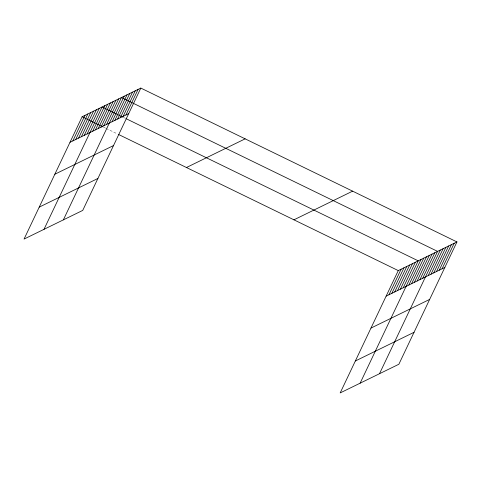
<?xml version="1.0" encoding="UTF-8"?>
<svg xmlns="http://www.w3.org/2000/svg" width="481" height="481" viewBox="0 0 481 481"><rect width="100%" height="100%" fill="white"/><g stroke="black" fill="none" stroke-linecap="round" stroke-linejoin="round"><path stroke-width="0.36" stroke-dasharray="2.4 1.8" d="M123.491 117.412L125.493 118.386M103.535 127.158L105.543 128.132M106.211 128.457L116.913 133.664"/><path stroke-width="0.72" d="M140.819 88.077L82.137 116.745L24.05 239.075L82.732 210.407L140.819 88.077L456.95 241.925L398.863 364.255L340.181 392.923L398.268 270.593L456.95 241.925M72.859 140.897L84.987 115.35M75.709 139.502L87.837 113.961M78.559 138.113L90.687 112.566M81.409 136.718L93.536 111.171M84.259 135.329L96.386 109.782M87.109 133.934L99.236 108.387M43.999 229.329L102.086 106.998L122.817 117.087M92.725 131.193L104.858 105.646M95.491 129.84L107.624 104.293M98.256 128.487L110.389 102.946M101.022 127.14L113.155 101.593M103.788 125.788L115.921 100.24M106.56 124.435L118.687 98.888M63.366 219.871L121.452 97.535L437.584 251.383L379.497 373.719M112.091 121.735L124.218 96.188M114.857 120.382L126.984 94.835M117.623 119.029L129.75 93.482M120.388 117.677L132.522 92.13M123.154 116.33L135.287 90.783M125.92 114.977L138.053 89.43M388.991 294.745L401.118 269.198M391.841 293.35L403.968 267.803M394.691 291.961L406.818 266.414M397.54 290.566L409.668 265.019M400.39 289.177L412.518 263.63M403.24 287.782L415.374 262.235M360.131 383.177L418.223 260.846L126.166 118.711M408.856 285.041L420.989 259.493M411.622 283.688L423.755 258.141M414.388 282.335L426.521 256.788M417.153 280.982L429.286 255.441M419.925 279.635L432.052 254.088M422.691 278.283L434.818 252.735M428.222 275.577L440.349 250.036M430.988 274.23L443.115 248.683M433.754 272.877L445.887 247.33M436.52 271.524L448.653 245.977M439.285 270.172L451.418 244.631M442.051 268.825L454.184 243.278M70.01 142.292L128.686 113.624M54.84 174.23L113.522 145.563M39.214 207.137L97.896 178.469M186.46 167.514L245.142 138.847M293.945 219.823L352.627 191.155M386.141 296.134L444.823 267.472M370.971 328.078L429.653 299.41M355.351 360.984L414.027 332.317M82.137 116.745L102.868 126.834M118.248 134.319L398.268 270.593"/></g></svg>
